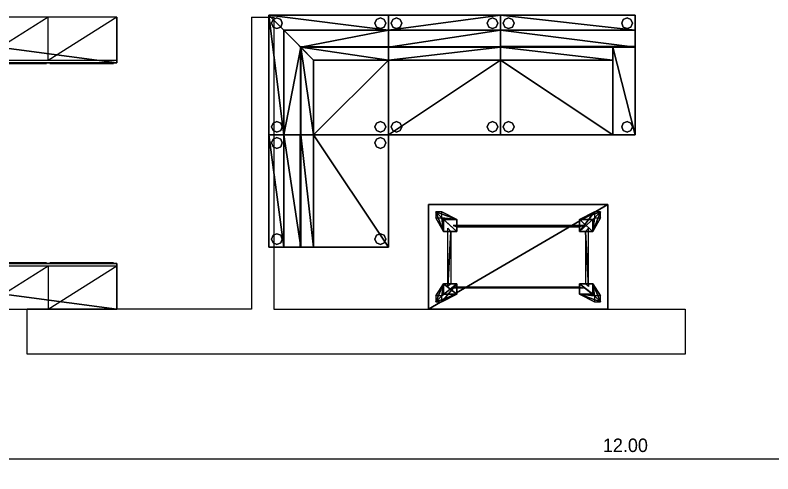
# Model space of a CAD drawing. Header units: metres. Extents: x -46 to 153, y -1 to 83.
# Drawn here: x -42.91 to -37.85, y 42.2 to 45.26 of the extents above; entities that cross this region are included whole.
import ezdxf

# ---------------------------------------------------------------- set-up
doc = ezdxf.new("R2010")
doc.units = ezdxf.units.M
doc.header["$LTSCALE"] = 0.018
for name, color, linetype in [('3DFLOOR', 3, 'Continuous'), ('3DFURNIT', 2, 'Continuous'), ('3DKITBATH', 3, 'Continuous'), ('DIMBLK', 3, 'Continuous'), ('FLOOR', 3, 'Continuous'), ('FURNITUR', 2, 'Continuous'), ('LAYER-ON', 4, 'Continuous')]:
    doc.layers.add(name, color=color, linetype=linetype)
doc.styles.get("Standard").update_dxf_attribs({"font": 'ugtxt.shx'})
doc.dimstyles.new('CADWDOT', dxfattribs={"dimscale": 0.05, "dimtxt": 1.8, "dimasz": 0.08, "dimexe": 2, "dimexo": 0, "dimgap": 0.09, "dimtad": 0, "dimrnd": 0.001, "dimzin": 0, "dimdsep": 46, "dimtxsty": 'Standard', "dimblk": 'ARTDIM', "dimblk1": 'ARTDIM', "dimblk2": 'ARTDIM', "dimsah": 1, "dimcen": 0.09, "dimdle": 0.05, "dimse1": 1, "dimse2": 1, "dimadec": 0, "dimazin": 0, "dimtfac": 1, "dimtdec": 4, "dimtmove": 0, "dimatfit": 3, "dimldrblk": 'ARTDIM', "dimfxl": 0, "dimtvp": 0.9999, "dimtolj": 1, "dimtzin": 0, "dimarcsym": 0})

# ---------------------------------------------------------------- blocks, each defined once
blk = doc.blocks.new('ARTDIM')
at = {"layer": 'DIMBLK'}
for p, q in [((0, -24.9975), (0, 24.9975)), ((-24.9975, 0), (24.9975, 0))]:
    blk.add_line(p, q, dxfattribs=at)
blk.add_circle((0, 0), 8.25, dxfattribs=at)
blk = doc.blocks.new('*D134')
at = {"color": 0, "lineweight": -2, "transparency": 16777216}
blk.add_line((-44.8294, 42.2967), (-32.8374, 42.2967), dxfattribs=at)
at = {"layer": 'Defpoints', "color": 0, "transparency": 16777216}
for p in [(-44.8334, 42.9967), (-32.8334, 42.9967), (-32.8334, 42.2967)]:
    blk.add_point(p, dxfattribs=at)
at = {"color": 0, "lineweight": -2, "transparency": 16777216, "xscale": 0.004, "yscale": 0.004, "zscale": 0.004, "rotation": 180}
blk.add_blockref('ARTDIM', (-44.8334, 42.2967), dxfattribs=at)
at = {"color": 0, "lineweight": -2, "transparency": 16777216, "xscale": 0.004, "yscale": 0.004, "zscale": 0.004}
blk.add_blockref('ARTDIM', (-32.8334, 42.2967), dxfattribs=at)
at = {"color": 0, "transparency": 16777216, "insert": (-38.8334, 42.3867), "char_height": 0.09, "attachment_point": 5}
blk.add_mtext('\\A1;12.00', dxfattribs=at)
blk = doc.blocks.new('ART85')
at = {"layer": 'FLOOR'}
for p, q in [((0, 1), (1, 1)), ((0, 1), (0, 0)), ((1, 0), (1, 1)), ((0, 0), (0.2, 0.95)), ((0, 0.95), (1, 0.95)), ((0.2, 0.95), (0.2, 0)), ((0.2, 0), (0.4, 0.95)), ((0.4, 0.95), (0.4, 0)), ((0.4, 0), (0.6, 0.95)), ((0.6, 0), (0.8, 0.95)), ((0.6, 0.95), (0.6, 0)), ((0.8, 0), (1, 0.95)), ((0.8, 0.95), (0.8, 0)), ((0, 0), (1, 0))]:
    blk.add_line(p, q, dxfattribs=at)
at = {"layer": '3DFLOOR', "color": 239}
mesh = blk.add_polyface(dxfattribs=at)
corners = [(1, 0, 0), (1, 0, 1), (1, 1, 1), (1, 1), (0, 0, 1), (0, 1), (0, 0), (0, 1, 1)]
mesh.append_faces([[corners[k] for k in face] for face in [(1, 3, 2, 2)]], dxfattribs={"vtx0": -1, "vtx2": -1, "color": 239})
mesh.append_faces([[corners[k] for k in face] for face in [(4, 1, 7, 7), (2, 7, 1, 1), (4, 7, 6, 6), (5, 6, 7, 7)]], dxfattribs={"vtx1": -1, "vtx2": -1, "color": 239})
mesh.append_faces([[corners[k] for k in face] for face in [(1, 0, 3, 3), (3, 5, 7, 7), (7, 2, 3, 3)]], dxfattribs={"vtx2": -1, "vtx3": -1, "color": 239})
at = {"layer": '3DKITBATH', "color": 235}
mesh = blk.add_polyface(dxfattribs=at)
corners = [(0.195, 1, 0.025), (0.195, 1.0176, 0.025), (0.01, 1.0176, 0.025), (0.01, 1, 0.025), (0.195, 1.0176, 0.75), (0.01, 1.0176, 0.75), (0.01, 1, 0.75), (0.195, 1, 0.75)]
mesh.append_faces([[corners[k] for k in face] for face in [(5, 4, 2, 2), (1, 2, 4, 4), (1, 0, 2, 2), (3, 2, 0, 0), (4, 7, 1, 1), (0, 1, 7, 7)]], dxfattribs={"vtx1": -1, "vtx2": -1, "color": 235})
mesh.append_faces([[corners[k] for k in face] for face in [(6, 5, 2, 2), (2, 3, 6, 6), (7, 4, 5, 5), (5, 6, 7, 7)]], dxfattribs={"vtx2": -1, "vtx3": -1, "color": 235})
mesh = blk.add_polyface(dxfattribs=at)
corners = [(0.195, 1, 0.775), (0.195, 1.0176, 0.775), (0.01, 1.0176, 0.775), (0.01, 1, 0.775), (0.195, 1.0176, 0.975), (0.01, 1.0176, 0.975), (0.01, 1, 0.975), (0.195, 1, 0.975)]
mesh.append_faces([[corners[k] for k in face] for face in [(5, 4, 2, 2), (1, 2, 4, 4), (1, 0, 2, 2), (3, 2, 0, 0), (4, 7, 1, 1), (0, 1, 7, 7)]], dxfattribs={"vtx1": -1, "vtx2": -1, "color": 235})
mesh.append_faces([[corners[k] for k in face] for face in [(6, 5, 2, 2), (2, 3, 6, 6), (7, 4, 5, 5), (5, 6, 7, 7)]], dxfattribs={"vtx2": -1, "vtx3": -1, "color": 235})
mesh = blk.add_polyface(dxfattribs=at)
corners = [(0.39, 1, 0.025), (0.39, 1.0176, 0.025), (0.205, 1.0176, 0.025), (0.205, 1, 0.025), (0.39, 1.0176, 0.75), (0.205, 1.0176, 0.75), (0.205, 1, 0.75), (0.39, 1, 0.75)]
mesh.append_faces([[corners[k] for k in face] for face in [(5, 4, 2, 2), (1, 2, 4, 4), (1, 0, 2, 2), (3, 2, 0, 0), (4, 7, 1, 1), (0, 1, 7, 7)]], dxfattribs={"vtx1": -1, "vtx2": -1, "color": 235})
mesh.append_faces([[corners[k] for k in face] for face in [(6, 5, 2, 2), (2, 3, 6, 6), (7, 4, 5, 5), (5, 6, 7, 7)]], dxfattribs={"vtx2": -1, "vtx3": -1, "color": 235})
mesh = blk.add_polyface(dxfattribs=at)
corners = [(0.39, 1, 0.775), (0.39, 1.0176, 0.775), (0.205, 1.0176, 0.775), (0.205, 1, 0.775), (0.39, 1.0176, 0.975), (0.205, 1.0176, 0.975), (0.205, 1, 0.975), (0.39, 1, 0.975)]
mesh.append_faces([[corners[k] for k in face] for face in [(5, 4, 2, 2), (1, 2, 4, 4), (1, 0, 2, 2), (3, 2, 0, 0), (4, 7, 1, 1), (0, 1, 7, 7)]], dxfattribs={"vtx1": -1, "vtx2": -1, "color": 235})
mesh.append_faces([[corners[k] for k in face] for face in [(6, 5, 2, 2), (2, 3, 6, 6), (7, 4, 5, 5), (5, 6, 7, 7)]], dxfattribs={"vtx2": -1, "vtx3": -1, "color": 235})
mesh = blk.add_polyface(dxfattribs=at)
corners = [(0.59, 1, 0.775), (0.59, 1.0176, 0.775), (0.41, 1.0176, 0.775), (0.41, 1, 0.775), (0.59, 1.0176, 0.975), (0.41, 1.0176, 0.975), (0.41, 1, 0.975), (0.59, 1, 0.975)]
mesh.append_faces([[corners[k] for k in face] for face in [(5, 4, 2, 2), (1, 2, 4, 4), (1, 0, 2, 2), (3, 2, 0, 0), (4, 7, 1, 1), (0, 1, 7, 7)]], dxfattribs={"vtx1": -1, "vtx2": -1, "color": 235})
mesh.append_faces([[corners[k] for k in face] for face in [(6, 5, 2, 2), (2, 3, 6, 6), (7, 4, 5, 5), (5, 6, 7, 7)]], dxfattribs={"vtx2": -1, "vtx3": -1, "color": 235})
mesh = blk.add_polyface(dxfattribs=at)
corners = [(0.59, 1, 0.025), (0.59, 1.0176, 0.025), (0.41, 1.0176, 0.025), (0.41, 1, 0.025), (0.59, 1.0176, 0.75), (0.41, 1.0176, 0.75), (0.41, 1, 0.75), (0.59, 1, 0.75)]
mesh.append_faces([[corners[k] for k in face] for face in [(5, 4, 2, 2), (1, 2, 4, 4), (1, 0, 2, 2), (3, 2, 0, 0), (4, 7, 1, 1), (0, 1, 7, 7)]], dxfattribs={"vtx1": -1, "vtx2": -1, "color": 235})
mesh.append_faces([[corners[k] for k in face] for face in [(6, 5, 2, 2), (2, 3, 6, 6), (7, 4, 5, 5), (5, 6, 7, 7)]], dxfattribs={"vtx2": -1, "vtx3": -1, "color": 235})
mesh = blk.add_polyface(dxfattribs=at)
corners = [(0.795, 1, 0.775), (0.795, 1.0176, 0.775), (0.61, 1.0176, 0.775), (0.61, 1, 0.775), (0.795, 1.0176, 0.975), (0.61, 1.0176, 0.975), (0.61, 1, 0.975), (0.795, 1, 0.975)]
mesh.append_faces([[corners[k] for k in face] for face in [(5, 4, 2, 2), (1, 2, 4, 4), (1, 0, 2, 2), (3, 2, 0, 0), (4, 7, 1, 1), (0, 1, 7, 7)]], dxfattribs={"vtx1": -1, "vtx2": -1, "color": 235})
mesh.append_faces([[corners[k] for k in face] for face in [(6, 5, 2, 2), (2, 3, 6, 6), (7, 4, 5, 5), (5, 6, 7, 7)]], dxfattribs={"vtx2": -1, "vtx3": -1, "color": 235})
mesh = blk.add_polyface(dxfattribs=at)
corners = [(0.795, 1, 0.025), (0.795, 1.0176, 0.025), (0.61, 1.0176, 0.025), (0.61, 1, 0.025), (0.795, 1.0176, 0.75), (0.61, 1.0176, 0.75), (0.61, 1, 0.75), (0.795, 1, 0.75)]
mesh.append_faces([[corners[k] for k in face] for face in [(5, 4, 2, 2), (1, 2, 4, 4), (1, 0, 2, 2), (3, 2, 0, 0), (4, 7, 1, 1), (0, 1, 7, 7)]], dxfattribs={"vtx1": -1, "vtx2": -1, "color": 235})
mesh.append_faces([[corners[k] for k in face] for face in [(6, 5, 2, 2), (2, 3, 6, 6), (7, 4, 5, 5), (5, 6, 7, 7)]], dxfattribs={"vtx2": -1, "vtx3": -1, "color": 235})
mesh = blk.add_polyface(dxfattribs=at)
corners = [(0.99, 1, 0.775), (0.99, 1.0176, 0.775), (0.805, 1.0176, 0.775), (0.805, 1, 0.775), (0.99, 1.0176, 0.975), (0.805, 1.0176, 0.975), (0.805, 1, 0.975), (0.99, 1, 0.975)]
mesh.append_faces([[corners[k] for k in face] for face in [(5, 4, 2, 2), (1, 2, 4, 4), (1, 0, 2, 2), (3, 2, 0, 0), (4, 7, 1, 1), (0, 1, 7, 7)]], dxfattribs={"vtx1": -1, "vtx2": -1, "color": 235})
mesh.append_faces([[corners[k] for k in face] for face in [(6, 5, 2, 2), (2, 3, 6, 6), (7, 4, 5, 5), (5, 6, 7, 7)]], dxfattribs={"vtx2": -1, "vtx3": -1, "color": 235})
mesh = blk.add_polyface(dxfattribs=at)
corners = [(0.99, 1, 0.025), (0.99, 1.0176, 0.025), (0.805, 1.0176, 0.025), (0.805, 1, 0.025), (0.99, 1.0176, 0.75), (0.805, 1.0176, 0.75), (0.805, 1, 0.75), (0.99, 1, 0.75)]
mesh.append_faces([[corners[k] for k in face] for face in [(5, 4, 2, 2), (1, 2, 4, 4), (1, 0, 2, 2), (3, 2, 0, 0), (4, 7, 1, 1), (0, 1, 7, 7)]], dxfattribs={"vtx1": -1, "vtx2": -1, "color": 235})
mesh.append_faces([[corners[k] for k in face] for face in [(6, 5, 2, 2), (2, 3, 6, 6), (7, 4, 5, 5), (5, 6, 7, 7)]], dxfattribs={"vtx2": -1, "vtx3": -1, "color": 235})
blk = doc.blocks.new('cwli347')
at = {"layer": 'FURNITUR'}
for p, q in [((1.2, 0.7), (0, 0.7)), ((0, 0.7), (0, 0)), ((1.2, 0), (1.2, 0.7)), ((0, 0), (1.2, 0))]:
    blk.add_line(p, q, dxfattribs=at)
at = {"layer": '3DFURNIT', "color": 25}
mesh = blk.add_polyface(dxfattribs=at)
corners = [(0, 0.7, 0.47), (0, 0.7, 0.5), (0, 0, 0.47), (0, 0, 0.5), (1.2, 0, 0.47), (1.2, 0.7, 0.5), (1.2, 0, 0.5), (1.2, 0.7, 0.47)]
mesh.append_faces([[corners[k] for k in face] for face in [(7, 0, 5, 5), (1, 5, 0, 0), (0, 2, 1, 1), (3, 1, 2, 2), (1, 3, 5, 5), (6, 5, 3, 3), (2, 4, 3, 3), (6, 3, 4, 4), (4, 7, 6, 6), (5, 6, 7, 7)]], dxfattribs={"vtx1": -1, "vtx2": -1, "color": 25})
at = {"layer": '3DFURNIT', "color": 210}
mesh = blk.add_polyface(dxfattribs=at)
corners = [(0.05, 0.05), (0.1, 0.1, 0.47), (0.1903, 0.1, 0.47), (0.0894, 0.05), (0.05, 0.09), (0.0894, 0.09), (0.1, 0.17, 0.47), (0.1903, 0.17, 0.47), (1.01, 0.17, 0.47), (1.01, 0.1, 0.47), (1.11, 0.09), (1.11, 0.05), (1.1, 0.1, 0.47), (1.1, 0.17, 0.47), (1.15, 0.05), (1.15, 0.09), (0.166, 0.1414, 0.3544), (1.01, 0.15, 0.47), (1.0346, 0.1414, 0.3544), (0.1903, 0.15, 0.47), (0.166, 0.5586, 0.3544), (1.01, 0.55, 0.47), (1.0346, 0.5586, 0.3544), (0.1903, 0.55, 0.47), (0.0894, 0.65), (0.1903, 0.6, 0.47), (0.05, 0.65), (0.1, 0.6, 0.47), (1.11, 0.65), (1.15, 0.65), (1.01, 0.6, 0.47), (1.1, 0.6, 0.47), (0.05, 0.61), (0.1, 0.52, 0.47), (0.0894, 0.61), (0.1903, 0.52, 0.47), (1.15, 0.61), (1.11, 0.61), (1.1, 0.52, 0.47), (1.01, 0.52, 0.47), (0.15, 0.17, 0.47), (0.1293, 0.542, 0.3544), (0.15, 0.52, 0.47), (0.1293, 0.1511, 0.3544), (1.05, 0.17, 0.47), (1.0707, 0.542, 0.3544), (1.05, 0.52, 0.47), (1.0707, 0.1511, 0.3544)]
mesh.append_faces([[corners[k] for k in face] for face in [(33, 26, 32, 32), (0, 6, 4, 4), (9, 14, 12, 12), (0, 2, 1, 1), (25, 34, 24, 24), (13, 10, 8, 8), (5, 6, 7, 7), (9, 10, 11, 11), (29, 38, 36, 36), (13, 14, 15, 15), (25, 26, 27, 27), (29, 30, 31, 31), (33, 34, 35, 35), (37, 38, 39, 39)]], dxfattribs={"vtx0": -1, "vtx2": -1, "color": 210})
mesh.append_faces([[corners[k] for k in face] for face in [(25, 27, 35, 35), (33, 35, 27, 27), (7, 6, 2, 2), (1, 2, 6, 6), (31, 30, 38, 38), (39, 38, 30, 30), (13, 8, 12, 12), (9, 12, 8, 8), (1, 6, 0, 0), (11, 14, 9, 9), (2, 3, 7, 7), (5, 7, 3, 3), (15, 10, 13, 13), (30, 28, 39, 39), (37, 39, 28, 28), (31, 38, 29, 29), (16, 19, 18, 18), (17, 18, 19, 19), (20, 23, 22, 22), (21, 22, 23, 23), (24, 26, 25, 25), (32, 34, 33, 33), (40, 43, 42, 42), (41, 42, 43, 43), (44, 47, 46, 46), (45, 46, 47, 47)]], dxfattribs={"vtx1": -1, "vtx2": -1, "color": 210})
mesh.append_faces([[corners[k] for k in face] for face in [(33, 27, 26, 26), (0, 3, 2, 2), (25, 35, 34, 34), (5, 4, 6, 6), (9, 8, 10, 10), (13, 12, 14, 14), (29, 28, 30, 30), (37, 36, 38, 38)]], dxfattribs={"vtx2": -1, "vtx3": -1, "color": 210})
blk = doc.blocks.new('CW_PCIR')
at = {"layer": '3DFURNIT', "color": 210}
mesh = blk.add_polyface(dxfattribs=at)
corners = [(0, -0.036, 0.03), (0, -0.036), (-0.0255, -0.0255), (-0.0255, -0.0255, 0.03), (-0.036, 0), (-0.036, 0, 0.03), (-0.0255, 0.0255), (-0.0255, 0.0255, 0.03), (0, 0.036), (0, 0.036, 0.03), (0.0255, 0.0255), (0.0255, 0.0255, 0.03), (0.036, 0, 0.03), (0.036, 0), (0.0255, -0.0255, 0.03), (0.0255, -0.0255)]
mesh.append_faces([[corners[k] for k in face] for face in [(1, 3, 2, 2), (4, 3, 5, 5), (13, 11, 12, 12), (13, 14, 15, 15)]], dxfattribs={"vtx0": -1, "vtx2": -1, "color": 210})
mesh.append_faces([[corners[k] for k in face] for face in [(0, 3, 1, 1), (7, 6, 5, 5), (4, 5, 6, 6), (11, 10, 9, 9), (8, 9, 10, 10), (12, 14, 13, 13)]], dxfattribs={"vtx1": -1, "vtx2": -1, "color": 210})
mesh.append_faces([[corners[k] for k in face] for face in [(0, 1, 15, 15), (15, 14, 0, 0), (4, 2, 3, 3), (9, 8, 6, 6), (6, 7, 9, 9), (13, 10, 11, 11)]], dxfattribs={"vtx2": -1, "vtx3": -1, "color": 210})
blk = doc.blocks.new('cwli305')
at = {"layer": '3DFURNIT', "color": 173}
for p, q in [((0.2143, 0.5857, 0.55), (0.8, 0.5857, 0.55)), ((0.2143, 0, 0.55), (0.2143, 0.5857, 0.55))]:
    blk.add_line(p, q, dxfattribs=at)
at = {"layer": 'FURNITUR'}
for p, q in [((0, 0.8), (0.8, 0.8)), ((0, 0), (0, 0.8)), ((0.8, 0.8), (0.8, 0)), ((0.1, 0.7), (0.3, 0.5)), ((0.1, 0.7), (0.1, 0)), ((0.1, 0.7), (0.8, 0.7)), ((0.21, 0.59), (0.21, 0)), ((0.21, 0.59), (0.8, 0.59)), ((0.3, 0.5), (0.3, 0)), ((0.3, 0.5), (0.8, 0.5)), ((0.8, 0), (0, 0))]:
    blk.add_line(p, q, dxfattribs=at)
at = {"layer": '3DFURNIT', "color": 0, "xscale": -1, "rotation": 180}
blk.add_blockref('CW_PCIR', (0.054, 0.746), dxfattribs=at)
at = {"layer": '3DFURNIT', "color": 0, "rotation": 180}
blk.add_blockref('CW_PCIR', (0.746, 0.746), dxfattribs=at)
at = {"layer": '3DFURNIT', "color": 0}
blk.add_blockref('CW_PCIR', (0.054, 0.054), dxfattribs=at)
at = {"layer": '3DFURNIT', "color": 0, "xscale": -1}
blk.add_blockref('CW_PCIR', (0.746, 0.054), dxfattribs=at)
at = {"layer": '3DFURNIT', "color": 173}
mesh = blk.add_polyface(dxfattribs=at)
corners = [(0.8, 0.8, 0.55), (0.8, 0.7, 0.75), (0.8, 0.5857, 0.55), (0.8, 0.5, 0.4), (0.8, 0.8, 0.03), (0.8, 0.8, 0.75), (0.3, 0.5, 0.4), (0.1, 0.7, 0.75), (0.2143, 0.5857, 0.55), (0, 0.8, 0.75), (0, 0.8, 0.03), (0.8, 0, 0.4), (0.8, 0, 0.03), (0.3, 0, 0.4), (0, 0, 0.03), (0, 0, 0.75), (0.1, 0, 0.75), (0, 0, 0.55), (0.2143, 0, 0.55)]
mesh.append_faces([[corners[k] for k in face] for face in [(4, 3, 12, 12), (0, 3, 4, 4), (1, 9, 7, 7), (1, 8, 2, 2), (16, 17, 18, 18)]], dxfattribs={"vtx0": -1, "vtx1": -1, "vtx2": -1, "color": 173})
mesh.append_faces([[corners[k] for k in face] for face in [(3, 13, 11, 11), (3, 8, 6, 6), (8, 13, 6, 6), (11, 14, 12, 12)]], dxfattribs={"vtx0": -1, "vtx2": -1, "color": 173})
mesh.append_faces([[corners[k] for k in face] for face in [(0, 1, 2, 2), (9, 16, 7, 7), (8, 16, 18, 18), (13, 17, 14, 14)]], dxfattribs={"vtx0": -1, "vtx2": -1, "vtx3": -1, "color": 173})
mesh.append_faces([[corners[k] for k in face] for face in [(5, 1, 0, 0), (11, 12, 3, 3), (15, 16, 9, 9), (6, 13, 3, 3), (7, 8, 1, 1), (9, 5, 10, 10), (4, 10, 5, 5)]], dxfattribs={"vtx1": -1, "vtx2": -1, "color": 173})
mesh.append_faces([[corners[k] for k in face] for face in [(2, 3, 0, 0), (3, 2, 8, 8), (18, 13, 8, 8), (11, 13, 14, 14), (13, 18, 17, 17)]], dxfattribs={"vtx1": -1, "vtx2": -1, "vtx3": -1, "color": 173})
mesh.append_faces([[corners[k] for k in face] for face in [(1, 5, 9, 9), (8, 7, 16, 16), (15, 9, 10, 10), (10, 14, 15, 15), (16, 15, 17, 17)]], dxfattribs={"vtx2": -1, "vtx3": -1, "color": 173})
blk = doc.blocks.new('cwli212')
at = {"layer": '3DFURNIT', "color": 173}
for p, q in [((0, -0.2143, 0.55), (0.75, -0.2143, 0.55)), ((0, -0.8, 0.2), (0.75, -0.8, 0.2))]:
    blk.add_line(p, q, dxfattribs=at)
at = {"layer": 'FURNITUR'}
for p, q in [((0, 0), (0.75, 0)), ((0, -0.8), (0, 0)), ((0.75, 0), (0.75, -0.8)), ((0, -0.1), (0.75, -0.1)), ((0, -0.21), (0.75, -0.21)), ((0, -0.3), (0.75, -0.3)), ((0.75, -0.8), (0, -0.8))]:
    blk.add_line(p, q, dxfattribs=at)
at = {"layer": '3DFURNIT', "color": 0, "xscale": -1, "rotation": 180}
blk.add_blockref('CW_PCIR', (0.054, -0.054), dxfattribs=at)
at = {"layer": '3DFURNIT', "color": 0, "rotation": 180}
blk.add_blockref('CW_PCIR', (0.696, -0.054), dxfattribs=at)
at = {"layer": '3DFURNIT', "color": 0}
blk.add_blockref('CW_PCIR', (0.054, -0.746), dxfattribs=at)
at = {"layer": '3DFURNIT', "color": 0, "xscale": -1}
blk.add_blockref('CW_PCIR', (0.696, -0.746), dxfattribs=at)
at = {"layer": '3DFURNIT', "color": 173}
mesh = blk.add_polyface(dxfattribs=at)
corners = [(0.75, -0.8, 0.2), (0, -0.8, 0.2), (0, -0.1, 0.75), (0, 0, 0.75), (0, -0.2143, 0.55), (0, 0, 0.55), (0, -0.8, 0.4), (0, -0.3, 0.4), (0, 0, 0.03), (0, -0.8, 0.03), (0.75, -0.8, 0.4), (0.75, 0, 0.03), (0.75, -0.3, 0.4), (0.75, -0.8, 0.03), (0.75, 0, 0.75), (0.75, 0, 0.55), (0.75, -0.1, 0.75), (0.75, -0.2143, 0.55)]
mesh.append_faces([[corners[k] for k in face] for face in [(7, 17, 4, 4), (16, 4, 17, 17), (0, 1, 13, 13), (15, 12, 11, 11), (11, 12, 13, 13)]], dxfattribs={"vtx0": -1, "vtx1": -1, "vtx2": -1, "color": 173})
mesh.append_faces([[corners[k] for k in face] for face in [(12, 6, 10, 10)]], dxfattribs={"vtx0": -1, "vtx2": -1, "color": 173})
mesh.append_faces([[corners[k] for k in face] for face in [(4, 3, 5, 5), (7, 5, 8, 8), (7, 8, 9, 9), (15, 16, 17, 17)]], dxfattribs={"vtx0": -1, "vtx2": -1, "vtx3": -1, "color": 173})
mesh.append_faces([[corners[k] for k in face] for face in [(3, 14, 8, 8), (11, 8, 14, 14), (7, 6, 12, 12), (2, 4, 16, 16), (9, 13, 1, 1), (6, 1, 10, 10), (2, 3, 4, 4), (10, 13, 12, 12), (14, 16, 15, 15)]], dxfattribs={"vtx1": -1, "vtx2": -1, "color": 173})
mesh.append_faces([[corners[k] for k in face] for face in [(0, 10, 1, 1), (7, 4, 5, 5), (17, 12, 15, 15)]], dxfattribs={"vtx1": -1, "vtx2": -1, "vtx3": -1, "color": 173})
mesh.append_faces([[corners[k] for k in face] for face in [(2, 16, 14, 14), (14, 3, 2, 2), (7, 12, 17, 17), (9, 6, 7, 7)]], dxfattribs={"vtx2": -1, "vtx3": -1, "color": 173})
blk = doc.blocks.new('cwli304')
at = {"layer": '3DFURNIT', "color": 173}
blk.add_line((0.75, -0.8, 0.2), (0, -0.8, 0.2), dxfattribs=at)
at = {"layer": 'FURNITUR'}
for p, q in [((0, 0), (0, -0.8)), ((0.9, 0), (0, 0)), ((0.9, -0.8), (0.9, 0)), ((0.9, -0.1), (0, -0.1)), ((0.9, -0.21), (0, -0.21)), ((0.75, -0.8), (0.75, -0.21)), ((0.75, -0.3), (0, -0.3)), ((0, -0.8), (0.9, -0.8))]:
    blk.add_line(p, q, dxfattribs=at)
at = {"layer": '3DFURNIT', "color": 0, "xscale": -1, "rotation": 180}
blk.add_blockref('CW_PCIR', (0.054, -0.054), dxfattribs=at)
at = {"layer": '3DFURNIT', "color": 0, "rotation": 180}
blk.add_blockref('CW_PCIR', (0.846, -0.054), dxfattribs=at)
at = {"layer": '3DFURNIT', "color": 0}
blk.add_blockref('CW_PCIR', (0.054, -0.746), dxfattribs=at)
at = {"layer": '3DFURNIT', "color": 0, "xscale": -1}
blk.add_blockref('CW_PCIR', (0.846, -0.746), dxfattribs=at)
at = {"layer": '3DFURNIT', "color": 173}
mesh = blk.add_polyface(dxfattribs=at)
corners = [(0.9, 0, 0.55), (0.75, -0.8, 0.2), (0, -0.8, 0.2), (0.9, -0.8, 0.03), (0.9, -0.8, 0.55), (0.9, -0.1, 0.75), (0.9, -0.2143, 0.55), (0.9, 0, 0.75), (0.9, 0, 0.03), (0, 0, 0.75), (0, -0.1, 0.75), (0, -0.2143, 0.55), (0, 0, 0.55), (0, -0.8, 0.4), (0, -0.3, 0.4), (0, 0, 0.03), (0, -0.8, 0.03), (0.75, -0.8, 0.55), (0.75, -0.2143, 0.55), (0.75, -0.3, 0.4), (0.75, -0.8, 0.4)]
mesh.append_faces([[corners[k] for k in face] for face in [(10, 12, 11, 11)]], dxfattribs={"vtx0": -1, "vtx1": -1, "vtx2": -1, "color": 173})
mesh.append_faces([[corners[k] for k in face] for face in [(1, 2, 3, 3)]], dxfattribs={"vtx0": -1, "vtx1": -1, "vtx2": -1, "vtx3": -1, "color": 173})
mesh.append_faces([[corners[k] for k in face] for face in [(0, 5, 6, 6), (8, 4, 3, 3), (20, 14, 13, 13), (6, 10, 11, 11), (11, 19, 18, 18)]], dxfattribs={"vtx0": -1, "vtx2": -1, "color": 173})
mesh.append_faces([[corners[k] for k in face] for face in [(1, 3, 4, 4), (14, 12, 15, 15), (14, 15, 16, 16)]], dxfattribs={"vtx0": -1, "vtx2": -1, "vtx3": -1, "color": 173})
mesh.append_faces([[corners[k] for k in face] for face in [(7, 5, 0, 0), (0, 4, 8, 8), (16, 3, 2, 2), (17, 4, 18, 18), (6, 18, 4, 4), (10, 5, 9, 9), (7, 9, 5, 5), (14, 19, 11, 11)]], dxfattribs={"vtx1": -1, "vtx2": -1, "color": 173})
mesh.append_faces([[corners[k] for k in face] for face in [(13, 2, 1, 1), (14, 11, 12, 12)]], dxfattribs={"vtx1": -1, "vtx2": -1, "vtx3": -1, "color": 173})
mesh.append_faces([[corners[k] for k in face] for face in [(4, 17, 1, 1), (1, 20, 13, 13), (20, 19, 14, 14), (6, 5, 10, 10), (9, 7, 8, 8), (8, 15, 9, 9), (10, 9, 12, 12), (16, 13, 14, 14), (20, 17, 18, 18), (18, 19, 20, 20)]], dxfattribs={"vtx2": -1, "vtx3": -1, "color": 173})

msp = doc.modelspace()

# ---------------------------------------------------------------- linework, layer by layer
for p, q in [((-41.3334, 45.2467), (-41.1834, 45.2467)), ((-41.3334, 45.2467), (-41.3334, 43.2967)), ((-41.1834, 45.2467), (-41.1834, 43.2967)), ((-41.3334, 43.2967), (-42.8334, 43.2967)), ((-42.8334, 42.9967), (-42.8334, 43.2967)), ((-41.1834, 43.2967), (-38.4334, 43.2967)), ((-38.4334, 43.2967), (-38.4334, 42.9967)), ((-38.4334, 42.9967), (-42.8334, 42.9967))]:
    msp.add_line(p, q)

# ---------------------------------------------------------------- block references
at = {"layer": 'LAYER-ON', "xscale": 2.300000000000011, "yscale": 0.304138126514875, "zscale": 2.8, "rotation": 180}
msp.add_blockref('ART85', (-42.2334, 45.2467), dxfattribs=at)
at = {"layer": 'LAYER-ON'}
for name, p in [('cwli305', (-41.2179, 44.461, -0.03)), ('cwli212', (-40.4179, 45.261, -0.03)), ('cwli304', (-39.6679, 45.261, -0.03)), ('cwli347', (-40.1502, 43.2967))]:
    msp.add_blockref(name, p, dxfattribs=at)
at = {"layer": 'LAYER-ON', "rotation": 90}
msp.add_blockref('cwli212', (-41.2179, 43.711, -0.03), dxfattribs=at)
at = {"layer": 'LAYER-ON', "xscale": 2.300000000000011, "yscale": 0.304138126514875, "zscale": 2.8}
msp.add_blockref('ART85', (-44.5334, 43.2967), dxfattribs=at)

# ---------------------------------------------------------------- dimensions: what is measured, and where the dimension line sits
dim = msp.add_linear_dim(base=(-32.8334, 42.2967), p1=(-44.8334, 42.9967), p2=(-32.8334, 42.9967), dimstyle='CADWDOT')
dim.commit()
dim.dimension.update_dxf_attribs({"geometry": '*D134', "text_midpoint": (-38.8334, 42.3867)})

doc.saveas('drawing.dxf')
